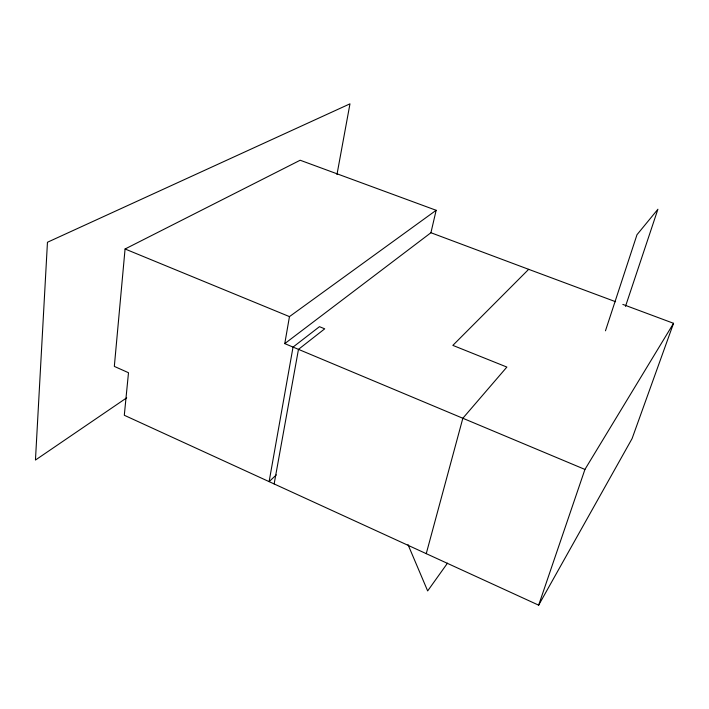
<?xml version="1.0" encoding="UTF-8"?>
<svg xmlns="http://www.w3.org/2000/svg" width="709" height="709" viewBox="0 0 709 709"><rect width="100%" height="100%" fill="white"/><g stroke="black" fill="none" stroke-linecap="round" stroke-linejoin="round"><path stroke-width="1.06" d="M673.55 323.304L584.934 469.429L284.77 343.617L430.93 232.729L436.15 210.289L300.173 160.234L125.068 248.992L114.326 366.402L128.497 372.721L124.297 415.27L538.654 605.167L632.091 438.579L673.55 323.304L622.839 304.418M284.77 343.617L289.458 316.613L436.15 210.289M274.144 483.946L298.471 349.36L324.713 328.825L319.467 326.672L293.047 347.091L269.11 481.641L276.306 474.897M336.97 174.538L349.971 103.833L47.459 242.256L35.45 460.052L126.707 397.829M426.251 553.658L462.844 418.257L506.873 367.067L452.847 345.38L528.675 269.331L615.598 301.715M605.468 330.811L636.983 234.723L657.908 209.244L625.489 306.394M538.654 605.167L584.934 469.429M447.485 563.159L427.66 590.925L408.021 544.636M430.93 232.729L528.675 269.331M125.068 248.992L289.458 316.613"/></g></svg>
